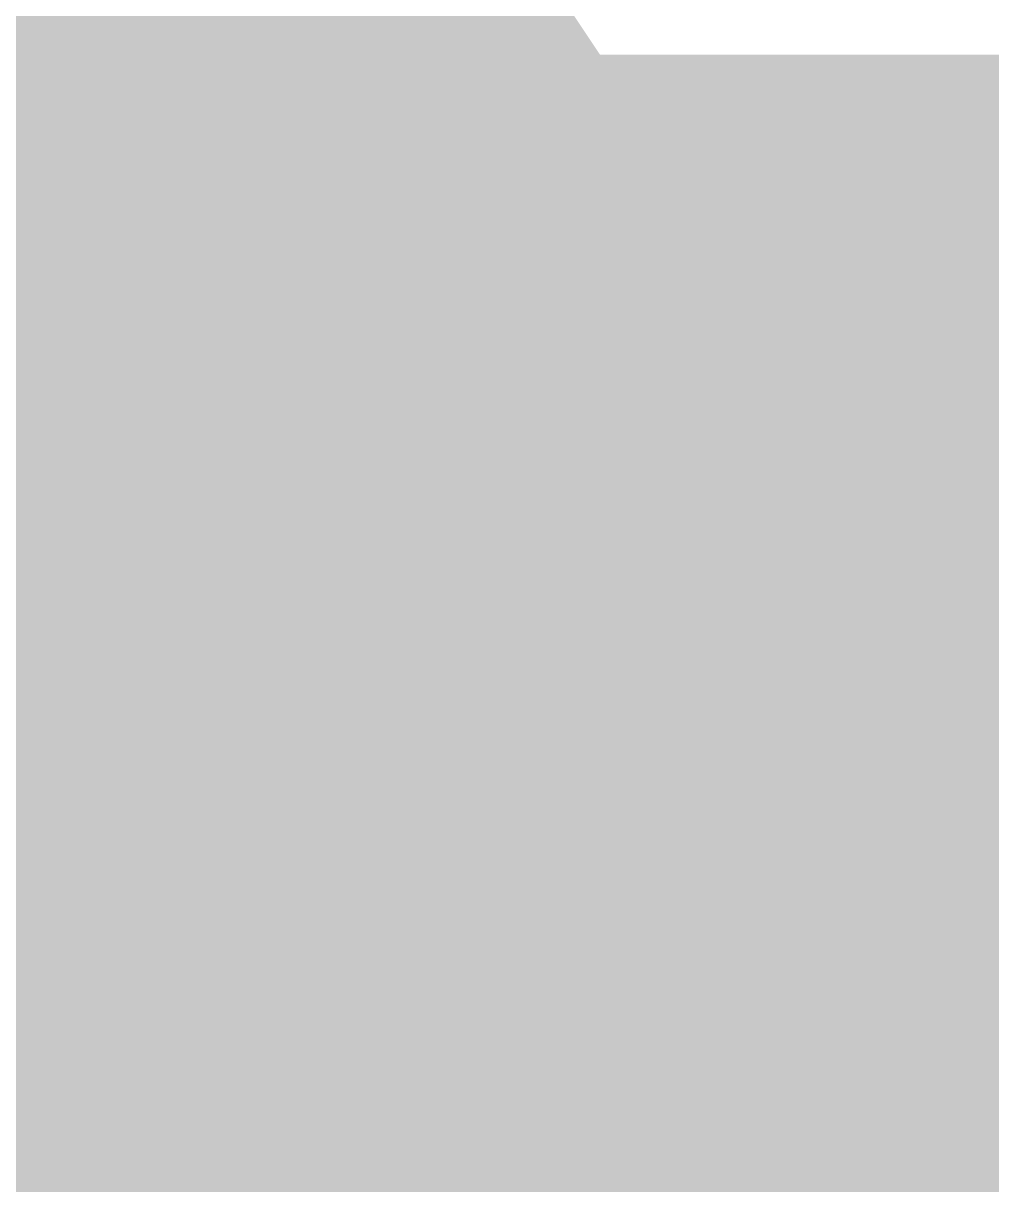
# Model space of a CAD drawing. Header units: inches. Extents: x 0 to 841, y 0 to 594.
# Drawn here: x 295.573 to 296.031, y 382.331 to 382.88 of the extents above; entities that cross this region are included whole.
import ezdxf

# ---------------------------------------------------------------- set-up
doc = ezdxf.new("R2010")
doc.units = ezdxf.units.IN
doc.layers.add('Sheet', color=255, linetype='Continuous')

msp = doc.modelspace()

# ---------------------------------------------------------------- linework, layer by layer
at = {"layer": 'Sheet'}
for points in [[(295.5223, 383.05229, 0.29972, 0.29972, 0), (295.54476, 383.02983, 0.29972, 0.29972, 0), (295.57844, 383.00737, 0.29972, 0.29972, 0), (295.6009, 382.97368, 0.29972, 0.29972, 0), (295.62336, 382.95123, 0.29972, 0.29972, 0), (295.64582, 382.91754, 0.29972, 0.29972, 0), (295.65704, 382.88385, 0.29972, 0.29972, 0), (295.6795, 382.86139, 0.29972, 0.29972, 0), (295.69073, 382.8277, 0.29972, 0.29972, 0), (295.71319, 382.79401, 0.29972, 0.29972, 0), (295.72442, 382.76032, 0.29972, 0.29972, 0), (295.73565, 382.7154, 0.29972, 0.29972, 0), (295.74688, 382.68172, 0.29972, 0.29972, 0), (295.7581, 382.64803, 0.29972, 0.29972, 0), (295.7581, 382.60311, 0.29972, 0.29972, 0), (295.76933, 382.56942, 0.29972, 0.29972, 0), (295.76933, 382.53573, 0.29972, 0.29972, 0), (295.76933, 382.49081, 0.29972, 0.29972, 0)], [(295.5223, 383.05229, 0.29972, 0.29972, 0), (295.54476, 383.02983, 0.29972, 0.29972, 0), (295.57844, 383.00737, 0.29972, 0.29972, 0), (295.6009, 382.97368, 0.29972, 0.29972, 0), (295.62336, 382.95123, 0.29972, 0.29972, 0), (295.64582, 382.91754, 0.29972, 0.29972, 0), (295.65704, 382.88385, 0.29972, 0.29972, 0), (295.6795, 382.86139, 0.29972, 0.29972, 0), (295.69073, 382.8277, 0.29972, 0.29972, 0), (295.71319, 382.79401, 0.29972, 0.29972, 0), (295.72442, 382.76032, 0.29972, 0.29972, 0), (295.73565, 382.7154, 0.29972, 0.29972, 0), (295.74688, 382.68172, 0.29972, 0.29972, 0), (295.7581, 382.64803, 0.29972, 0.29972, 0), (295.7581, 382.60311, 0.29972, 0.29972, 0), (295.76933, 382.56942, 0.29972, 0.29972, 0), (295.76933, 382.53573, 0.29972, 0.29972, 0), (295.76933, 382.49081, 0.29972, 0.29972, 0)], [(295.5223, 383.05229, 0.29972, 0.29972, 0), (295.54476, 383.02983, 0.29972, 0.29972, 0), (295.57844, 383.00737, 0.29972, 0.29972, 0), (295.6009, 382.97368, 0.29972, 0.29972, 0), (295.62336, 382.95123, 0.29972, 0.29972, 0), (295.64582, 382.91754, 0.29972, 0.29972, 0), (295.65704, 382.88385, 0.29972, 0.29972, 0), (295.6795, 382.86139, 0.29972, 0.29972, 0), (295.69073, 382.8277, 0.29972, 0.29972, 0), (295.71319, 382.79401, 0.29972, 0.29972, 0), (295.72442, 382.76032, 0.29972, 0.29972, 0), (295.73565, 382.7154, 0.29972, 0.29972, 0), (295.74688, 382.68172, 0.29972, 0.29972, 0), (295.7581, 382.64803, 0.29972, 0.29972, 0), (295.7581, 382.60311, 0.29972, 0.29972, 0), (295.76933, 382.56942, 0.29972, 0.29972, 0), (295.76933, 382.53573, 0.29972, 0.29972, 0), (295.76933, 382.49081, 0.29972, 0.29972, 0)], [(295.5223, 383.05229, 0.29972, 0.29972, 0), (295.54476, 383.02983, 0.29972, 0.29972, 0), (295.57844, 383.00737, 0.29972, 0.29972, 0), (295.6009, 382.97368, 0.29972, 0.29972, 0), (295.62336, 382.95123, 0.29972, 0.29972, 0), (295.64582, 382.91754, 0.29972, 0.29972, 0), (295.65704, 382.88385, 0.29972, 0.29972, 0), (295.6795, 382.86139, 0.29972, 0.29972, 0), (295.69073, 382.8277, 0.29972, 0.29972, 0), (295.71319, 382.79401, 0.29972, 0.29972, 0), (295.72442, 382.76032, 0.29972, 0.29972, 0), (295.73565, 382.7154, 0.29972, 0.29972, 0), (295.74688, 382.68172, 0.29972, 0.29972, 0), (295.7581, 382.64803, 0.29972, 0.29972, 0), (295.7581, 382.60311, 0.29972, 0.29972, 0), (295.76933, 382.56942, 0.29972, 0.29972, 0), (295.76933, 382.53573, 0.29972, 0.29972, 0), (295.76933, 382.49081, 0.29972, 0.29972, 0)], [(295.5223, 383.05229, 0.29972, 0.29972, 0), (295.54476, 383.02983, 0.29972, 0.29972, 0), (295.57844, 383.00737, 0.29972, 0.29972, 0), (295.6009, 382.97368, 0.29972, 0.29972, 0), (295.62336, 382.95123, 0.29972, 0.29972, 0), (295.64582, 382.91754, 0.29972, 0.29972, 0), (295.65704, 382.88385, 0.29972, 0.29972, 0), (295.6795, 382.86139, 0.29972, 0.29972, 0), (295.69073, 382.8277, 0.29972, 0.29972, 0), (295.71319, 382.79401, 0.29972, 0.29972, 0), (295.72442, 382.76032, 0.29972, 0.29972, 0), (295.73565, 382.7154, 0.29972, 0.29972, 0), (295.74688, 382.68172, 0.29972, 0.29972, 0), (295.7581, 382.64803, 0.29972, 0.29972, 0), (295.7581, 382.60311, 0.29972, 0.29972, 0), (295.76933, 382.56942, 0.29972, 0.29972, 0), (295.76933, 382.53573, 0.29972, 0.29972, 0), (295.76933, 382.49081, 0.29972, 0.29972, 0)], [(295.62336, 382.95123, 0.09906, 0.09906, 0), (295.64582, 382.91754, 0.09906, 0.09906, 0), (295.65704, 382.88385, 0.09906, 0.09906, 0), (295.6795, 382.86139, 0.09906, 0.09906, 0), (295.69073, 382.8277, 0.09906, 0.09906, 0), (295.71319, 382.79401, 0.09906, 0.09906, 0), (295.72442, 382.76032, 0.09906, 0.09906, 0), (295.73565, 382.7154, 0.09906, 0.09906, 0), (295.74688, 382.68172, 0.09906, 0.09906, 0), (295.7581, 382.64803, 0.09906, 0.09906, 0), (295.7581, 382.60311, 0.09906, 0.09906, 0), (295.76933, 382.56942, 0.09906, 0.09906, 0), (295.76933, 382.53573, 0.09906, 0.09906, 0), (295.76933, 382.49081, 0.09906, 0.09906, 0)], [(295.62336, 382.95123, 0.09906, 0.09906, 0), (295.64582, 382.91754, 0.09906, 0.09906, 0), (295.65704, 382.88385, 0.09906, 0.09906, 0), (295.6795, 382.86139, 0.09906, 0.09906, 0), (295.69073, 382.8277, 0.09906, 0.09906, 0), (295.71319, 382.79401, 0.09906, 0.09906, 0), (295.72442, 382.76032, 0.09906, 0.09906, 0), (295.73565, 382.7154, 0.09906, 0.09906, 0), (295.74688, 382.68172, 0.09906, 0.09906, 0), (295.7581, 382.64803, 0.09906, 0.09906, 0), (295.7581, 382.60311, 0.09906, 0.09906, 0), (295.76933, 382.56942, 0.09906, 0.09906, 0), (295.76933, 382.53573, 0.09906, 0.09906, 0), (295.76933, 382.49081, 0.09906, 0.09906, 0)], [(295.62336, 382.95123, 0.09906, 0.09906, 0), (295.64582, 382.91754, 0.09906, 0.09906, 0), (295.65704, 382.88385, 0.09906, 0.09906, 0), (295.6795, 382.86139, 0.09906, 0.09906, 0), (295.69073, 382.8277, 0.09906, 0.09906, 0), (295.71319, 382.79401, 0.09906, 0.09906, 0), (295.72442, 382.76032, 0.09906, 0.09906, 0), (295.73565, 382.7154, 0.09906, 0.09906, 0), (295.74688, 382.68172, 0.09906, 0.09906, 0), (295.7581, 382.64803, 0.09906, 0.09906, 0), (295.7581, 382.60311, 0.09906, 0.09906, 0), (295.76933, 382.56942, 0.09906, 0.09906, 0), (295.76933, 382.53573, 0.09906, 0.09906, 0), (295.76933, 382.49081, 0.09906, 0.09906, 0)], [(295.62336, 382.95123, 0.09906, 0.09906, 0), (295.64582, 382.91754, 0.09906, 0.09906, 0), (295.65704, 382.88385, 0.09906, 0.09906, 0), (295.6795, 382.86139, 0.09906, 0.09906, 0), (295.69073, 382.8277, 0.09906, 0.09906, 0), (295.71319, 382.79401, 0.09906, 0.09906, 0), (295.72442, 382.76032, 0.09906, 0.09906, 0), (295.73565, 382.7154, 0.09906, 0.09906, 0), (295.74688, 382.68172, 0.09906, 0.09906, 0), (295.7581, 382.64803, 0.09906, 0.09906, 0), (295.7581, 382.60311, 0.09906, 0.09906, 0), (295.76933, 382.56942, 0.09906, 0.09906, 0), (295.76933, 382.53573, 0.09906, 0.09906, 0), (295.76933, 382.49081, 0.09906, 0.09906, 0)], [(295.62336, 382.95123, 0.09906, 0.09906, 0), (295.64582, 382.91754, 0.09906, 0.09906, 0), (295.65704, 382.88385, 0.09906, 0.09906, 0), (295.6795, 382.86139, 0.09906, 0.09906, 0), (295.69073, 382.8277, 0.09906, 0.09906, 0), (295.71319, 382.79401, 0.09906, 0.09906, 0), (295.72442, 382.76032, 0.09906, 0.09906, 0), (295.73565, 382.7154, 0.09906, 0.09906, 0), (295.74688, 382.68172, 0.09906, 0.09906, 0), (295.7581, 382.64803, 0.09906, 0.09906, 0), (295.7581, 382.60311, 0.09906, 0.09906, 0), (295.76933, 382.56942, 0.09906, 0.09906, 0), (295.76933, 382.53573, 0.09906, 0.09906, 0), (295.76933, 382.49081, 0.09906, 0.09906, 0)], [(295.42124, 382.79401, 0.29972, 0.29972, 0), (295.43247, 382.78278, 0.29972, 0.29972, 0), (295.45492, 382.76032, 0.29972, 0.29972, 0), (295.46615, 382.73786, 0.29972, 0.29972, 0), (295.47738, 382.7154, 0.29972, 0.29972, 0), (295.47738, 382.69295, 0.29972, 0.29972, 0), (295.48861, 382.67049, 0.29972, 0.29972, 0), (295.49984, 382.64803, 0.29972, 0.29972, 0), (295.51107, 382.61434, 0.29972, 0.29972, 0), (295.51107, 382.59188, 0.29972, 0.29972, 0), (295.51107, 382.56942, 0.29972, 0.29972, 0), (295.5223, 382.54696, 0.29972, 0.29972, 0), (295.5223, 382.51327, 0.29972, 0.29972, 0), (295.5223, 382.49081, 0.29972, 0.29972, 0)], [(295.42124, 382.79401, 0.29972, 0.29972, 0), (295.43247, 382.78278, 0.29972, 0.29972, 0), (295.45492, 382.76032, 0.29972, 0.29972, 0), (295.46615, 382.73786, 0.29972, 0.29972, 0), (295.47738, 382.7154, 0.29972, 0.29972, 0), (295.47738, 382.69295, 0.29972, 0.29972, 0), (295.48861, 382.67049, 0.29972, 0.29972, 0), (295.49984, 382.64803, 0.29972, 0.29972, 0), (295.51107, 382.61434, 0.29972, 0.29972, 0), (295.51107, 382.59188, 0.29972, 0.29972, 0), (295.51107, 382.56942, 0.29972, 0.29972, 0), (295.5223, 382.54696, 0.29972, 0.29972, 0), (295.5223, 382.51327, 0.29972, 0.29972, 0), (295.5223, 382.49081, 0.29972, 0.29972, 0)], [(295.42124, 382.79401, 0.29972, 0.29972, 0), (295.43247, 382.78278, 0.29972, 0.29972, 0), (295.45492, 382.76032, 0.29972, 0.29972, 0), (295.46615, 382.73786, 0.29972, 0.29972, 0), (295.47738, 382.7154, 0.29972, 0.29972, 0), (295.47738, 382.69295, 0.29972, 0.29972, 0), (295.48861, 382.67049, 0.29972, 0.29972, 0), (295.49984, 382.64803, 0.29972, 0.29972, 0), (295.51107, 382.61434, 0.29972, 0.29972, 0), (295.51107, 382.59188, 0.29972, 0.29972, 0), (295.51107, 382.56942, 0.29972, 0.29972, 0), (295.5223, 382.54696, 0.29972, 0.29972, 0), (295.5223, 382.51327, 0.29972, 0.29972, 0), (295.5223, 382.49081, 0.29972, 0.29972, 0)], [(295.017, 382.49081, 0.7493, 0.7493, 0), (310.00758, 382.49081, 0.7493, 0.7493, 0)], [(300.01386, 382.49081, 0.29972, 0.29972, 0), (295.017, 382.49081, 0.29972, 0.29972, 0)], [(295.5223, 382.49081, 0.29972, 0.29972, 0), (295.5223, 382.46835, 0.29972, 0.29972, 0), (295.5223, 382.43466, 0.29972, 0.29972, 0), (295.51107, 382.41221, 0.29972, 0.29972, 0), (295.51107, 382.38975, 0.29972, 0.29972, 0), (295.51107, 382.36729, 0.29972, 0.29972, 0), (295.49984, 382.34483, 0.29972, 0.29972, 0), (295.48861, 382.31114, 0.29972, 0.29972, 0), (295.47738, 382.28868, 0.29972, 0.29972, 0), (295.47738, 382.26622, 0.29972, 0.29972, 0), (295.46615, 382.24376, 0.29972, 0.29972, 0), (295.45492, 382.23253, 0.29972, 0.29972, 0), (295.43247, 382.21007, 0.29972, 0.29972, 0), (295.42124, 382.18761, 0.29972, 0.29972, 0), (295.41001, 382.16515, 0.29972, 0.29972, 0)], [(295.5223, 382.49081, 0.29972, 0.29972, 0), (295.5223, 382.46835, 0.29972, 0.29972, 0), (295.5223, 382.43466, 0.29972, 0.29972, 0), (295.51107, 382.41221, 0.29972, 0.29972, 0), (295.51107, 382.38975, 0.29972, 0.29972, 0), (295.51107, 382.36729, 0.29972, 0.29972, 0), (295.49984, 382.34483, 0.29972, 0.29972, 0), (295.48861, 382.31114, 0.29972, 0.29972, 0), (295.47738, 382.28868, 0.29972, 0.29972, 0), (295.47738, 382.26622, 0.29972, 0.29972, 0), (295.46615, 382.24376, 0.29972, 0.29972, 0), (295.45492, 382.23253, 0.29972, 0.29972, 0), (295.43247, 382.21007, 0.29972, 0.29972, 0), (295.42124, 382.18761, 0.29972, 0.29972, 0), (295.41001, 382.16515, 0.29972, 0.29972, 0)], [(295.5223, 382.49081, 0.29972, 0.29972, 0), (295.5223, 382.46835, 0.29972, 0.29972, 0), (295.5223, 382.43466, 0.29972, 0.29972, 0), (295.51107, 382.41221, 0.29972, 0.29972, 0), (295.51107, 382.38975, 0.29972, 0.29972, 0), (295.51107, 382.36729, 0.29972, 0.29972, 0), (295.49984, 382.34483, 0.29972, 0.29972, 0), (295.48861, 382.31114, 0.29972, 0.29972, 0), (295.47738, 382.28868, 0.29972, 0.29972, 0), (295.47738, 382.26622, 0.29972, 0.29972, 0), (295.46615, 382.24376, 0.29972, 0.29972, 0), (295.45492, 382.23253, 0.29972, 0.29972, 0), (295.43247, 382.21007, 0.29972, 0.29972, 0), (295.42124, 382.18761, 0.29972, 0.29972, 0), (295.41001, 382.16515, 0.29972, 0.29972, 0)], [(295.5223, 382.49081, 0.29972, 0.29972, 0), (295.5223, 382.49081, 0.29972, 0.29972, 0), (295.5223, 382.49081, 0.29972, 0.29972, 0), (295.5223, 382.49081, 0.29972, 0.29972, 0), (295.5223, 382.49081, 0.29972, 0.29972, 0), (295.5223, 382.49081, 0.29972, 0.29972, 0), (295.5223, 382.49081, 0.29972, 0.29972, 0), (295.5223, 382.49081, 0.29972, 0.29972, 0), (295.5223, 382.49081, 0.29972, 0.29972, 0), (295.5223, 382.49081, 0.29972, 0.29972, 0), (295.5223, 382.49081, 0.29972, 0.29972, 0), (295.5223, 382.49081, 0.29972, 0.29972, 0), (295.5223, 382.49081, 0.29972, 0.29972, 0), (295.5223, 382.49081, 0.29972, 0.29972, 0), (295.5223, 382.49081, 0.29972, 0.29972, 0), (295.5223, 382.49081, 0.29972, 0.29972, 0), (295.5223, 382.49081, 0.29972, 0.29972, 0), (295.5223, 382.49081, 0.29972, 0.29972, 0), (295.5223, 382.49081, 0.29972, 0.29972, 0), (295.5223, 382.49081, 0.29972, 0.29972, 0), (295.5223, 382.49081, 0.29972, 0.29972, 0), (295.5223, 382.49081, 0.29972, 0.29972, 0), (295.5223, 382.49081, 0.29972, 0.29972, 0), (295.5223, 382.49081, 0.29972, 0.29972, 0), (295.5223, 382.49081, 0.29972, 0.29972, 0), (295.5223, 382.49081, 0.29972, 0.29972, 0), (295.5223, 382.49081, 0.29972, 0.29972, 0), (295.5223, 382.49081, 0.29972, 0.29972, 0), (295.5223, 382.49081, 0.29972, 0.29972, 0), (295.5223, 382.49081, 0.29972, 0.29972, 0), (295.5223, 382.49081, 0.29972, 0.29972, 0), (295.5223, 382.49081, 0.29972, 0.29972, 0), (295.5223, 382.49081, 0.29972, 0.29972, 0)], [(295.5223, 382.49081, 0.29972, 0.29972, 0), (295.5223, 382.49081, 0.29972, 0.29972, 0)], [(295.5223, 382.49081, 0.29972, 0.29972, 0), (295.5223, 382.49081, 0.29972, 0.29972, 0), (295.5223, 382.49081, 0.29972, 0.29972, 0), (295.5223, 382.49081, 0.29972, 0.29972, 0), (295.5223, 382.49081, 0.29972, 0.29972, 0), (295.5223, 382.49081, 0.29972, 0.29972, 0), (295.5223, 382.49081, 0.29972, 0.29972, 0), (295.5223, 382.49081, 0.29972, 0.29972, 0), (295.5223, 382.49081, 0.29972, 0.29972, 0), (295.5223, 382.49081, 0.29972, 0.29972, 0), (295.5223, 382.49081, 0.29972, 0.29972, 0), (295.5223, 382.49081, 0.29972, 0.29972, 0), (295.5223, 382.49081, 0.29972, 0.29972, 0), (295.5223, 382.49081, 0.29972, 0.29972, 0), (295.5223, 382.49081, 0.29972, 0.29972, 0), (295.5223, 382.49081, 0.29972, 0.29972, 0), (295.5223, 382.49081, 0.29972, 0.29972, 0), (295.5223, 382.49081, 0.29972, 0.29972, 0), (295.5223, 382.49081, 0.29972, 0.29972, 0), (295.5223, 382.49081, 0.29972, 0.29972, 0), (295.5223, 382.49081, 0.29972, 0.29972, 0), (295.5223, 382.49081, 0.29972, 0.29972, 0), (295.5223, 382.49081, 0.29972, 0.29972, 0), (295.5223, 382.49081, 0.29972, 0.29972, 0), (295.5223, 382.49081, 0.29972, 0.29972, 0), (295.5223, 382.49081, 0.29972, 0.29972, 0), (295.5223, 382.49081, 0.29972, 0.29972, 0), (295.5223, 382.49081, 0.29972, 0.29972, 0), (295.5223, 382.49081, 0.29972, 0.29972, 0), (295.5223, 382.49081, 0.29972, 0.29972, 0), (295.5223, 382.49081, 0.29972, 0.29972, 0), (295.5223, 382.49081, 0.29972, 0.29972, 0), (295.5223, 382.49081, 0.29972, 0.29972, 0)], [(295.5223, 382.49081, 0.29972, 0.29972, 0), (295.5223, 382.49081, 0.29972, 0.29972, 0)], [(295.5223, 382.49081, 0.29972, 0.29972, 0), (295.5223, 382.49081, 0.29972, 0.29972, 0), (295.5223, 382.49081, 0.29972, 0.29972, 0), (295.5223, 382.49081, 0.29972, 0.29972, 0), (295.5223, 382.49081, 0.29972, 0.29972, 0), (295.5223, 382.49081, 0.29972, 0.29972, 0), (295.5223, 382.49081, 0.29972, 0.29972, 0), (295.5223, 382.49081, 0.29972, 0.29972, 0), (295.5223, 382.49081, 0.29972, 0.29972, 0), (295.5223, 382.49081, 0.29972, 0.29972, 0), (295.5223, 382.49081, 0.29972, 0.29972, 0), (295.5223, 382.49081, 0.29972, 0.29972, 0), (295.5223, 382.49081, 0.29972, 0.29972, 0), (295.5223, 382.49081, 0.29972, 0.29972, 0), (295.5223, 382.49081, 0.29972, 0.29972, 0), (295.5223, 382.49081, 0.29972, 0.29972, 0), (295.5223, 382.49081, 0.29972, 0.29972, 0), (295.5223, 382.49081, 0.29972, 0.29972, 0), (295.5223, 382.49081, 0.29972, 0.29972, 0), (295.5223, 382.49081, 0.29972, 0.29972, 0), (295.5223, 382.49081, 0.29972, 0.29972, 0), (295.5223, 382.49081, 0.29972, 0.29972, 0), (295.5223, 382.49081, 0.29972, 0.29972, 0), (295.5223, 382.49081, 0.29972, 0.29972, 0), (295.5223, 382.49081, 0.29972, 0.29972, 0), (295.5223, 382.49081, 0.29972, 0.29972, 0), (295.5223, 382.49081, 0.29972, 0.29972, 0), (295.5223, 382.49081, 0.29972, 0.29972, 0), (295.5223, 382.49081, 0.29972, 0.29972, 0), (295.5223, 382.49081, 0.29972, 0.29972, 0), (295.5223, 382.49081, 0.29972, 0.29972, 0), (295.5223, 382.49081, 0.29972, 0.29972, 0), (295.5223, 382.49081, 0.29972, 0.29972, 0)], [(295.5223, 382.49081, 0.29972, 0.29972, 0), (295.5223, 382.49081, 0.29972, 0.29972, 0)], [(295.76933, 382.49081, 0.29972, 0.29972, 0), (295.76933, 382.45712, 0.29972, 0.29972, 0), (295.76933, 382.41221, 0.29972, 0.29972, 0), (295.7581, 382.37852, 0.29972, 0.29972, 0), (295.7581, 382.3336, 0.29972, 0.29972, 0), (295.74688, 382.29991, 0.29972, 0.29972, 0), (295.73565, 382.26622, 0.29972, 0.29972, 0), (295.72442, 382.23253, 0.29972, 0.29972, 0), (295.71319, 382.19884, 0.29972, 0.29972, 0), (295.69073, 382.16515, 0.29972, 0.29972, 0)], [(295.76933, 382.49081, 0.29972, 0.29972, 0), (295.76933, 382.45712, 0.29972, 0.29972, 0), (295.76933, 382.41221, 0.29972, 0.29972, 0), (295.7581, 382.37852, 0.29972, 0.29972, 0), (295.7581, 382.3336, 0.29972, 0.29972, 0), (295.74688, 382.29991, 0.29972, 0.29972, 0), (295.73565, 382.26622, 0.29972, 0.29972, 0), (295.72442, 382.23253, 0.29972, 0.29972, 0), (295.71319, 382.19884, 0.29972, 0.29972, 0), (295.69073, 382.16515, 0.29972, 0.29972, 0)], [(295.76933, 382.49081, 0.29972, 0.29972, 0), (295.76933, 382.45712, 0.29972, 0.29972, 0), (295.76933, 382.41221, 0.29972, 0.29972, 0), (295.7581, 382.37852, 0.29972, 0.29972, 0), (295.7581, 382.3336, 0.29972, 0.29972, 0), (295.74688, 382.29991, 0.29972, 0.29972, 0), (295.73565, 382.26622, 0.29972, 0.29972, 0), (295.72442, 382.23253, 0.29972, 0.29972, 0), (295.71319, 382.19884, 0.29972, 0.29972, 0), (295.69073, 382.16515, 0.29972, 0.29972, 0)], [(295.76933, 382.49081, 0.29972, 0.29972, 0), (295.76933, 382.45712, 0.29972, 0.29972, 0), (295.76933, 382.41221, 0.29972, 0.29972, 0), (295.7581, 382.37852, 0.29972, 0.29972, 0), (295.7581, 382.3336, 0.29972, 0.29972, 0), (295.74688, 382.29991, 0.29972, 0.29972, 0), (295.73565, 382.26622, 0.29972, 0.29972, 0), (295.72442, 382.23253, 0.29972, 0.29972, 0), (295.71319, 382.19884, 0.29972, 0.29972, 0), (295.69073, 382.16515, 0.29972, 0.29972, 0)], [(295.76933, 382.49081, 0.29972, 0.29972, 0), (295.76933, 382.45712, 0.29972, 0.29972, 0), (295.76933, 382.41221, 0.29972, 0.29972, 0), (295.7581, 382.37852, 0.29972, 0.29972, 0), (295.7581, 382.3336, 0.29972, 0.29972, 0), (295.74688, 382.29991, 0.29972, 0.29972, 0), (295.73565, 382.26622, 0.29972, 0.29972, 0), (295.72442, 382.23253, 0.29972, 0.29972, 0), (295.71319, 382.19884, 0.29972, 0.29972, 0), (295.69073, 382.16515, 0.29972, 0.29972, 0)], [(295.76933, 382.49081, 0.29972, 0.29972, 0), (295.76933, 382.49081, 0.29972, 0.29972, 0), (295.76933, 382.49081, 0.29972, 0.29972, 0), (295.76933, 382.49081, 0.29972, 0.29972, 0), (295.76933, 382.49081, 0.29972, 0.29972, 0), (295.76933, 382.49081, 0.29972, 0.29972, 0), (295.76933, 382.49081, 0.29972, 0.29972, 0), (295.76933, 382.49081, 0.29972, 0.29972, 0), (295.76933, 382.49081, 0.29972, 0.29972, 0), (295.76933, 382.49081, 0.29972, 0.29972, 0), (295.76933, 382.49081, 0.29972, 0.29972, 0), (295.76933, 382.49081, 0.29972, 0.29972, 0), (295.76933, 382.49081, 0.29972, 0.29972, 0), (295.76933, 382.49081, 0.29972, 0.29972, 0), (295.76933, 382.49081, 0.29972, 0.29972, 0), (295.76933, 382.49081, 0.29972, 0.29972, 0), (295.76933, 382.49081, 0.29972, 0.29972, 0), (295.76933, 382.49081, 0.29972, 0.29972, 0), (295.76933, 382.49081, 0.29972, 0.29972, 0), (295.76933, 382.49081, 0.29972, 0.29972, 0), (295.76933, 382.49081, 0.29972, 0.29972, 0), (295.76933, 382.49081, 0.29972, 0.29972, 0), (295.76933, 382.49081, 0.29972, 0.29972, 0), (295.76933, 382.49081, 0.29972, 0.29972, 0), (295.76933, 382.49081, 0.29972, 0.29972, 0), (295.76933, 382.49081, 0.29972, 0.29972, 0), (295.76933, 382.49081, 0.29972, 0.29972, 0), (295.76933, 382.49081, 0.29972, 0.29972, 0), (295.76933, 382.49081, 0.29972, 0.29972, 0), (295.76933, 382.49081, 0.29972, 0.29972, 0), (295.76933, 382.49081, 0.29972, 0.29972, 0), (295.76933, 382.49081, 0.29972, 0.29972, 0), (295.76933, 382.49081, 0.29972, 0.29972, 0)], [(295.76933, 382.49081, 0.29972, 0.29972, 0), (295.76933, 382.49081, 0.29972, 0.29972, 0)], [(295.76933, 382.49081, 0.29972, 0.29972, 0), (295.76933, 382.49081, 0.29972, 0.29972, 0), (295.76933, 382.49081, 0.29972, 0.29972, 0), (295.76933, 382.49081, 0.29972, 0.29972, 0), (295.76933, 382.49081, 0.29972, 0.29972, 0), (295.76933, 382.49081, 0.29972, 0.29972, 0), (295.76933, 382.49081, 0.29972, 0.29972, 0), (295.76933, 382.49081, 0.29972, 0.29972, 0), (295.76933, 382.49081, 0.29972, 0.29972, 0), (295.76933, 382.49081, 0.29972, 0.29972, 0), (295.76933, 382.49081, 0.29972, 0.29972, 0), (295.76933, 382.49081, 0.29972, 0.29972, 0), (295.76933, 382.49081, 0.29972, 0.29972, 0), (295.76933, 382.49081, 0.29972, 0.29972, 0), (295.76933, 382.49081, 0.29972, 0.29972, 0), (295.76933, 382.49081, 0.29972, 0.29972, 0), (295.76933, 382.49081, 0.29972, 0.29972, 0), (295.76933, 382.49081, 0.29972, 0.29972, 0), (295.76933, 382.49081, 0.29972, 0.29972, 0), (295.76933, 382.49081, 0.29972, 0.29972, 0), (295.76933, 382.49081, 0.29972, 0.29972, 0), (295.76933, 382.49081, 0.29972, 0.29972, 0), (295.76933, 382.49081, 0.29972, 0.29972, 0), (295.76933, 382.49081, 0.29972, 0.29972, 0), (295.76933, 382.49081, 0.29972, 0.29972, 0), (295.76933, 382.49081, 0.29972, 0.29972, 0), (295.76933, 382.49081, 0.29972, 0.29972, 0), (295.76933, 382.49081, 0.29972, 0.29972, 0), (295.76933, 382.49081, 0.29972, 0.29972, 0), (295.76933, 382.49081, 0.29972, 0.29972, 0), (295.76933, 382.49081, 0.29972, 0.29972, 0), (295.76933, 382.49081, 0.29972, 0.29972, 0), (295.76933, 382.49081, 0.29972, 0.29972, 0)], [(295.76933, 382.49081, 0.29972, 0.29972, 0), (295.76933, 382.49081, 0.29972, 0.29972, 0)], [(295.76933, 382.49081, 0.29972, 0.29972, 0), (295.76933, 382.49081, 0.29972, 0.29972, 0), (295.76933, 382.49081, 0.29972, 0.29972, 0), (295.76933, 382.49081, 0.29972, 0.29972, 0), (295.76933, 382.49081, 0.29972, 0.29972, 0), (295.76933, 382.49081, 0.29972, 0.29972, 0), (295.76933, 382.49081, 0.29972, 0.29972, 0), (295.76933, 382.49081, 0.29972, 0.29972, 0), (295.76933, 382.49081, 0.29972, 0.29972, 0), (295.76933, 382.49081, 0.29972, 0.29972, 0), (295.76933, 382.49081, 0.29972, 0.29972, 0), (295.76933, 382.49081, 0.29972, 0.29972, 0), (295.76933, 382.49081, 0.29972, 0.29972, 0), (295.76933, 382.49081, 0.29972, 0.29972, 0), (295.76933, 382.49081, 0.29972, 0.29972, 0), (295.76933, 382.49081, 0.29972, 0.29972, 0), (295.76933, 382.49081, 0.29972, 0.29972, 0), (295.76933, 382.49081, 0.29972, 0.29972, 0), (295.76933, 382.49081, 0.29972, 0.29972, 0), (295.76933, 382.49081, 0.29972, 0.29972, 0), (295.76933, 382.49081, 0.29972, 0.29972, 0), (295.76933, 382.49081, 0.29972, 0.29972, 0), (295.76933, 382.49081, 0.29972, 0.29972, 0), (295.76933, 382.49081, 0.29972, 0.29972, 0), (295.76933, 382.49081, 0.29972, 0.29972, 0), (295.76933, 382.49081, 0.29972, 0.29972, 0), (295.76933, 382.49081, 0.29972, 0.29972, 0), (295.76933, 382.49081, 0.29972, 0.29972, 0), (295.76933, 382.49081, 0.29972, 0.29972, 0), (295.76933, 382.49081, 0.29972, 0.29972, 0), (295.76933, 382.49081, 0.29972, 0.29972, 0), (295.76933, 382.49081, 0.29972, 0.29972, 0), (295.76933, 382.49081, 0.29972, 0.29972, 0)], [(295.76933, 382.49081, 0.29972, 0.29972, 0), (295.76933, 382.49081, 0.29972, 0.29972, 0)], [(295.76933, 382.49081, 0.29972, 0.29972, 0), (295.76933, 382.49081, 0.29972, 0.29972, 0), (295.76933, 382.49081, 0.29972, 0.29972, 0), (295.76933, 382.49081, 0.29972, 0.29972, 0), (295.76933, 382.49081, 0.29972, 0.29972, 0), (295.76933, 382.49081, 0.29972, 0.29972, 0), (295.76933, 382.49081, 0.29972, 0.29972, 0), (295.76933, 382.49081, 0.29972, 0.29972, 0), (295.76933, 382.49081, 0.29972, 0.29972, 0), (295.76933, 382.49081, 0.29972, 0.29972, 0), (295.76933, 382.49081, 0.29972, 0.29972, 0), (295.76933, 382.49081, 0.29972, 0.29972, 0), (295.76933, 382.49081, 0.29972, 0.29972, 0), (295.76933, 382.49081, 0.29972, 0.29972, 0), (295.76933, 382.49081, 0.29972, 0.29972, 0), (295.76933, 382.49081, 0.29972, 0.29972, 0), (295.76933, 382.49081, 0.29972, 0.29972, 0), (295.76933, 382.49081, 0.29972, 0.29972, 0), (295.76933, 382.49081, 0.29972, 0.29972, 0), (295.76933, 382.49081, 0.29972, 0.29972, 0), (295.76933, 382.49081, 0.29972, 0.29972, 0), (295.76933, 382.49081, 0.29972, 0.29972, 0), (295.76933, 382.49081, 0.29972, 0.29972, 0), (295.76933, 382.49081, 0.29972, 0.29972, 0), (295.76933, 382.49081, 0.29972, 0.29972, 0), (295.76933, 382.49081, 0.29972, 0.29972, 0), (295.76933, 382.49081, 0.29972, 0.29972, 0), (295.76933, 382.49081, 0.29972, 0.29972, 0), (295.76933, 382.49081, 0.29972, 0.29972, 0), (295.76933, 382.49081, 0.29972, 0.29972, 0), (295.76933, 382.49081, 0.29972, 0.29972, 0), (295.76933, 382.49081, 0.29972, 0.29972, 0), (295.76933, 382.49081, 0.29972, 0.29972, 0)], [(295.76933, 382.49081, 0.29972, 0.29972, 0), (295.76933, 382.49081, 0.29972, 0.29972, 0)], [(295.76933, 382.49081, 0.29972, 0.29972, 0), (295.76933, 382.49081, 0.29972, 0.29972, 0), (295.76933, 382.49081, 0.29972, 0.29972, 0), (295.76933, 382.49081, 0.29972, 0.29972, 0), (295.76933, 382.49081, 0.29972, 0.29972, 0), (295.76933, 382.49081, 0.29972, 0.29972, 0), (295.76933, 382.49081, 0.29972, 0.29972, 0), (295.76933, 382.49081, 0.29972, 0.29972, 0), (295.76933, 382.49081, 0.29972, 0.29972, 0), (295.76933, 382.49081, 0.29972, 0.29972, 0), (295.76933, 382.49081, 0.29972, 0.29972, 0), (295.76933, 382.49081, 0.29972, 0.29972, 0), (295.76933, 382.49081, 0.29972, 0.29972, 0), (295.76933, 382.49081, 0.29972, 0.29972, 0), (295.76933, 382.49081, 0.29972, 0.29972, 0), (295.76933, 382.49081, 0.29972, 0.29972, 0), (295.76933, 382.49081, 0.29972, 0.29972, 0), (295.76933, 382.49081, 0.29972, 0.29972, 0), (295.76933, 382.49081, 0.29972, 0.29972, 0), (295.76933, 382.49081, 0.29972, 0.29972, 0), (295.76933, 382.49081, 0.29972, 0.29972, 0), (295.76933, 382.49081, 0.29972, 0.29972, 0), (295.76933, 382.49081, 0.29972, 0.29972, 0), (295.76933, 382.49081, 0.29972, 0.29972, 0), (295.76933, 382.49081, 0.29972, 0.29972, 0), (295.76933, 382.49081, 0.29972, 0.29972, 0), (295.76933, 382.49081, 0.29972, 0.29972, 0), (295.76933, 382.49081, 0.29972, 0.29972, 0), (295.76933, 382.49081, 0.29972, 0.29972, 0), (295.76933, 382.49081, 0.29972, 0.29972, 0), (295.76933, 382.49081, 0.29972, 0.29972, 0), (295.76933, 382.49081, 0.29972, 0.29972, 0), (295.76933, 382.49081, 0.29972, 0.29972, 0)], [(295.76933, 382.49081, 0.29972, 0.29972, 0), (295.76933, 382.49081, 0.29972, 0.29972, 0)], [(295.76933, 382.49081, 0.09906, 0.09906, 0), (295.76933, 382.45712, 0.09906, 0.09906, 0), (295.76933, 382.41221, 0.09906, 0.09906, 0), (295.7581, 382.37852, 0.09906, 0.09906, 0), (295.7581, 382.3336, 0.09906, 0.09906, 0), (295.74688, 382.29991, 0.09906, 0.09906, 0), (295.73565, 382.26622, 0.09906, 0.09906, 0), (295.72442, 382.23253, 0.09906, 0.09906, 0), (295.71319, 382.19884, 0.09906, 0.09906, 0), (295.69073, 382.16515, 0.09906, 0.09906, 0), (295.6795, 382.13147, 0.09906, 0.09906, 0), (295.65704, 382.09778, 0.09906, 0.09906, 0), (295.64582, 382.06409, 0.09906, 0.09906, 0), (295.62336, 382.04163, 0.09906, 0.09906, 0), (295.6009, 382.00794, 0.09906, 0.09906, 0), (295.57844, 381.97425, 0.09906, 0.09906, 0), (295.54476, 381.95179, 0.09906, 0.09906, 0), (295.5223, 381.92933, 0.09906, 0.09906, 0), (295.49984, 381.90687, 0.09906, 0.09906, 0), (295.46615, 381.88442, 0.09906, 0.09906, 0), (295.43247, 381.86196, 0.09906, 0.09906, 0)], [(295.76933, 382.49081, 0.09906, 0.09906, 0), (295.76933, 382.45712, 0.09906, 0.09906, 0), (295.76933, 382.41221, 0.09906, 0.09906, 0), (295.7581, 382.37852, 0.09906, 0.09906, 0), (295.7581, 382.3336, 0.09906, 0.09906, 0), (295.74688, 382.29991, 0.09906, 0.09906, 0), (295.73565, 382.26622, 0.09906, 0.09906, 0), (295.72442, 382.23253, 0.09906, 0.09906, 0), (295.71319, 382.19884, 0.09906, 0.09906, 0), (295.69073, 382.16515, 0.09906, 0.09906, 0), (295.6795, 382.13147, 0.09906, 0.09906, 0), (295.65704, 382.09778, 0.09906, 0.09906, 0), (295.64582, 382.06409, 0.09906, 0.09906, 0), (295.62336, 382.04163, 0.09906, 0.09906, 0), (295.6009, 382.00794, 0.09906, 0.09906, 0), (295.57844, 381.97425, 0.09906, 0.09906, 0), (295.54476, 381.95179, 0.09906, 0.09906, 0), (295.5223, 381.92933, 0.09906, 0.09906, 0), (295.49984, 381.90687, 0.09906, 0.09906, 0), (295.46615, 381.88442, 0.09906, 0.09906, 0), (295.43247, 381.86196, 0.09906, 0.09906, 0)], [(295.76933, 382.49081, 0.09906, 0.09906, 0), (295.76933, 382.45712, 0.09906, 0.09906, 0), (295.76933, 382.41221, 0.09906, 0.09906, 0), (295.7581, 382.37852, 0.09906, 0.09906, 0), (295.7581, 382.3336, 0.09906, 0.09906, 0), (295.74688, 382.29991, 0.09906, 0.09906, 0), (295.73565, 382.26622, 0.09906, 0.09906, 0), (295.72442, 382.23253, 0.09906, 0.09906, 0), (295.71319, 382.19884, 0.09906, 0.09906, 0), (295.69073, 382.16515, 0.09906, 0.09906, 0), (295.6795, 382.13147, 0.09906, 0.09906, 0), (295.65704, 382.09778, 0.09906, 0.09906, 0), (295.64582, 382.06409, 0.09906, 0.09906, 0), (295.62336, 382.04163, 0.09906, 0.09906, 0), (295.6009, 382.00794, 0.09906, 0.09906, 0), (295.57844, 381.97425, 0.09906, 0.09906, 0), (295.54476, 381.95179, 0.09906, 0.09906, 0), (295.5223, 381.92933, 0.09906, 0.09906, 0), (295.49984, 381.90687, 0.09906, 0.09906, 0), (295.46615, 381.88442, 0.09906, 0.09906, 0), (295.43247, 381.86196, 0.09906, 0.09906, 0)], [(295.76933, 382.49081, 0.09906, 0.09906, 0), (295.76933, 382.45712, 0.09906, 0.09906, 0), (295.76933, 382.41221, 0.09906, 0.09906, 0), (295.7581, 382.37852, 0.09906, 0.09906, 0), (295.7581, 382.3336, 0.09906, 0.09906, 0), (295.74688, 382.29991, 0.09906, 0.09906, 0), (295.73565, 382.26622, 0.09906, 0.09906, 0), (295.72442, 382.23253, 0.09906, 0.09906, 0), (295.71319, 382.19884, 0.09906, 0.09906, 0), (295.69073, 382.16515, 0.09906, 0.09906, 0), (295.6795, 382.13147, 0.09906, 0.09906, 0), (295.65704, 382.09778, 0.09906, 0.09906, 0), (295.64582, 382.06409, 0.09906, 0.09906, 0), (295.62336, 382.04163, 0.09906, 0.09906, 0), (295.6009, 382.00794, 0.09906, 0.09906, 0), (295.57844, 381.97425, 0.09906, 0.09906, 0), (295.54476, 381.95179, 0.09906, 0.09906, 0), (295.5223, 381.92933, 0.09906, 0.09906, 0), (295.49984, 381.90687, 0.09906, 0.09906, 0), (295.46615, 381.88442, 0.09906, 0.09906, 0), (295.43247, 381.86196, 0.09906, 0.09906, 0)], [(295.76933, 382.49081, 0.09906, 0.09906, 0), (295.76933, 382.45712, 0.09906, 0.09906, 0), (295.76933, 382.41221, 0.09906, 0.09906, 0), (295.7581, 382.37852, 0.09906, 0.09906, 0), (295.7581, 382.3336, 0.09906, 0.09906, 0), (295.74688, 382.29991, 0.09906, 0.09906, 0), (295.73565, 382.26622, 0.09906, 0.09906, 0), (295.72442, 382.23253, 0.09906, 0.09906, 0), (295.71319, 382.19884, 0.09906, 0.09906, 0), (295.69073, 382.16515, 0.09906, 0.09906, 0), (295.6795, 382.13147, 0.09906, 0.09906, 0), (295.65704, 382.09778, 0.09906, 0.09906, 0), (295.64582, 382.06409, 0.09906, 0.09906, 0), (295.62336, 382.04163, 0.09906, 0.09906, 0), (295.6009, 382.00794, 0.09906, 0.09906, 0), (295.57844, 381.97425, 0.09906, 0.09906, 0), (295.54476, 381.95179, 0.09906, 0.09906, 0), (295.5223, 381.92933, 0.09906, 0.09906, 0), (295.49984, 381.90687, 0.09906, 0.09906, 0), (295.46615, 381.88442, 0.09906, 0.09906, 0), (295.43247, 381.86196, 0.09906, 0.09906, 0)], [(295.76933, 382.49081, 0.09906, 0.09906, 0), (295.76933, 382.49081, 0.09906, 0.09906, 0), (295.76933, 382.49081, 0.09906, 0.09906, 0), (295.76933, 382.49081, 0.09906, 0.09906, 0), (295.76933, 382.49081, 0.09906, 0.09906, 0), (295.76933, 382.49081, 0.09906, 0.09906, 0), (295.76933, 382.49081, 0.09906, 0.09906, 0), (295.76933, 382.49081, 0.09906, 0.09906, 0), (295.76933, 382.49081, 0.09906, 0.09906, 0), (295.76933, 382.49081, 0.09906, 0.09906, 0), (295.76933, 382.49081, 0.09906, 0.09906, 0), (295.76933, 382.49081, 0.09906, 0.09906, 0), (295.76933, 382.49081, 0.09906, 0.09906, 0), (295.76933, 382.49081, 0.09906, 0.09906, 0), (295.76933, 382.49081, 0.09906, 0.09906, 0), (295.76933, 382.49081, 0.09906, 0.09906, 0), (295.76933, 382.49081, 0.09906, 0.09906, 0), (295.76933, 382.49081, 0.09906, 0.09906, 0), (295.76933, 382.49081, 0.09906, 0.09906, 0), (295.76933, 382.49081, 0.09906, 0.09906, 0), (295.76933, 382.49081, 0.09906, 0.09906, 0), (295.76933, 382.49081, 0.09906, 0.09906, 0), (295.76933, 382.49081, 0.09906, 0.09906, 0), (295.76933, 382.49081, 0.09906, 0.09906, 0), (295.76933, 382.49081, 0.09906, 0.09906, 0), (295.76933, 382.49081, 0.09906, 0.09906, 0), (295.76933, 382.49081, 0.09906, 0.09906, 0), (295.76933, 382.49081, 0.09906, 0.09906, 0), (295.76933, 382.49081, 0.09906, 0.09906, 0), (295.76933, 382.49081, 0.09906, 0.09906, 0), (295.76933, 382.49081, 0.09906, 0.09906, 0), (295.76933, 382.49081, 0.09906, 0.09906, 0), (295.76933, 382.49081, 0.09906, 0.09906, 0)], [(295.76933, 382.49081, 0.09906, 0.09906, 0), (295.76933, 382.49081, 0.09906, 0.09906, 0)], [(295.76933, 382.49081, 0.09906, 0.09906, 0), (295.76933, 382.49081, 0.09906, 0.09906, 0), (295.76933, 382.49081, 0.09906, 0.09906, 0), (295.76933, 382.49081, 0.09906, 0.09906, 0), (295.76933, 382.49081, 0.09906, 0.09906, 0), (295.76933, 382.49081, 0.09906, 0.09906, 0), (295.76933, 382.49081, 0.09906, 0.09906, 0), (295.76933, 382.49081, 0.09906, 0.09906, 0), (295.76933, 382.49081, 0.09906, 0.09906, 0), (295.76933, 382.49081, 0.09906, 0.09906, 0), (295.76933, 382.49081, 0.09906, 0.09906, 0), (295.76933, 382.49081, 0.09906, 0.09906, 0), (295.76933, 382.49081, 0.09906, 0.09906, 0), (295.76933, 382.49081, 0.09906, 0.09906, 0), (295.76933, 382.49081, 0.09906, 0.09906, 0), (295.76933, 382.49081, 0.09906, 0.09906, 0), (295.76933, 382.49081, 0.09906, 0.09906, 0), (295.76933, 382.49081, 0.09906, 0.09906, 0), (295.76933, 382.49081, 0.09906, 0.09906, 0), (295.76933, 382.49081, 0.09906, 0.09906, 0), (295.76933, 382.49081, 0.09906, 0.09906, 0), (295.76933, 382.49081, 0.09906, 0.09906, 0), (295.76933, 382.49081, 0.09906, 0.09906, 0), (295.76933, 382.49081, 0.09906, 0.09906, 0), (295.76933, 382.49081, 0.09906, 0.09906, 0), (295.76933, 382.49081, 0.09906, 0.09906, 0), (295.76933, 382.49081, 0.09906, 0.09906, 0), (295.76933, 382.49081, 0.09906, 0.09906, 0), (295.76933, 382.49081, 0.09906, 0.09906, 0), (295.76933, 382.49081, 0.09906, 0.09906, 0), (295.76933, 382.49081, 0.09906, 0.09906, 0), (295.76933, 382.49081, 0.09906, 0.09906, 0), (295.76933, 382.49081, 0.09906, 0.09906, 0)], [(295.76933, 382.49081, 0.09906, 0.09906, 0), (295.76933, 382.49081, 0.09906, 0.09906, 0)], [(295.76933, 382.49081, 0.09906, 0.09906, 0), (295.76933, 382.49081, 0.09906, 0.09906, 0), (295.76933, 382.49081, 0.09906, 0.09906, 0), (295.76933, 382.49081, 0.09906, 0.09906, 0), (295.76933, 382.49081, 0.09906, 0.09906, 0), (295.76933, 382.49081, 0.09906, 0.09906, 0), (295.76933, 382.49081, 0.09906, 0.09906, 0), (295.76933, 382.49081, 0.09906, 0.09906, 0), (295.76933, 382.49081, 0.09906, 0.09906, 0), (295.76933, 382.49081, 0.09906, 0.09906, 0), (295.76933, 382.49081, 0.09906, 0.09906, 0), (295.76933, 382.49081, 0.09906, 0.09906, 0), (295.76933, 382.49081, 0.09906, 0.09906, 0), (295.76933, 382.49081, 0.09906, 0.09906, 0), (295.76933, 382.49081, 0.09906, 0.09906, 0), (295.76933, 382.49081, 0.09906, 0.09906, 0), (295.76933, 382.49081, 0.09906, 0.09906, 0), (295.76933, 382.49081, 0.09906, 0.09906, 0), (295.76933, 382.49081, 0.09906, 0.09906, 0), (295.76933, 382.49081, 0.09906, 0.09906, 0), (295.76933, 382.49081, 0.09906, 0.09906, 0), (295.76933, 382.49081, 0.09906, 0.09906, 0), (295.76933, 382.49081, 0.09906, 0.09906, 0), (295.76933, 382.49081, 0.09906, 0.09906, 0), (295.76933, 382.49081, 0.09906, 0.09906, 0), (295.76933, 382.49081, 0.09906, 0.09906, 0), (295.76933, 382.49081, 0.09906, 0.09906, 0), (295.76933, 382.49081, 0.09906, 0.09906, 0), (295.76933, 382.49081, 0.09906, 0.09906, 0), (295.76933, 382.49081, 0.09906, 0.09906, 0), (295.76933, 382.49081, 0.09906, 0.09906, 0), (295.76933, 382.49081, 0.09906, 0.09906, 0), (295.76933, 382.49081, 0.09906, 0.09906, 0)], [(295.76933, 382.49081, 0.09906, 0.09906, 0), (295.76933, 382.49081, 0.09906, 0.09906, 0)], [(295.76933, 382.49081, 0.09906, 0.09906, 0), (295.76933, 382.49081, 0.09906, 0.09906, 0), (295.76933, 382.49081, 0.09906, 0.09906, 0), (295.76933, 382.49081, 0.09906, 0.09906, 0), (295.76933, 382.49081, 0.09906, 0.09906, 0), (295.76933, 382.49081, 0.09906, 0.09906, 0), (295.76933, 382.49081, 0.09906, 0.09906, 0), (295.76933, 382.49081, 0.09906, 0.09906, 0), (295.76933, 382.49081, 0.09906, 0.09906, 0), (295.76933, 382.49081, 0.09906, 0.09906, 0), (295.76933, 382.49081, 0.09906, 0.09906, 0), (295.76933, 382.49081, 0.09906, 0.09906, 0), (295.76933, 382.49081, 0.09906, 0.09906, 0), (295.76933, 382.49081, 0.09906, 0.09906, 0), (295.76933, 382.49081, 0.09906, 0.09906, 0), (295.76933, 382.49081, 0.09906, 0.09906, 0), (295.76933, 382.49081, 0.09906, 0.09906, 0), (295.76933, 382.49081, 0.09906, 0.09906, 0), (295.76933, 382.49081, 0.09906, 0.09906, 0), (295.76933, 382.49081, 0.09906, 0.09906, 0), (295.76933, 382.49081, 0.09906, 0.09906, 0), (295.76933, 382.49081, 0.09906, 0.09906, 0), (295.76933, 382.49081, 0.09906, 0.09906, 0), (295.76933, 382.49081, 0.09906, 0.09906, 0), (295.76933, 382.49081, 0.09906, 0.09906, 0), (295.76933, 382.49081, 0.09906, 0.09906, 0), (295.76933, 382.49081, 0.09906, 0.09906, 0), (295.76933, 382.49081, 0.09906, 0.09906, 0), (295.76933, 382.49081, 0.09906, 0.09906, 0), (295.76933, 382.49081, 0.09906, 0.09906, 0), (295.76933, 382.49081, 0.09906, 0.09906, 0), (295.76933, 382.49081, 0.09906, 0.09906, 0), (295.76933, 382.49081, 0.09906, 0.09906, 0)], [(295.76933, 382.49081, 0.09906, 0.09906, 0), (295.76933, 382.49081, 0.09906, 0.09906, 0)], [(295.76933, 382.49081, 0.09906, 0.09906, 0), (295.76933, 382.49081, 0.09906, 0.09906, 0), (295.76933, 382.49081, 0.09906, 0.09906, 0), (295.76933, 382.49081, 0.09906, 0.09906, 0), (295.76933, 382.49081, 0.09906, 0.09906, 0), (295.76933, 382.49081, 0.09906, 0.09906, 0), (295.76933, 382.49081, 0.09906, 0.09906, 0), (295.76933, 382.49081, 0.09906, 0.09906, 0), (295.76933, 382.49081, 0.09906, 0.09906, 0), (295.76933, 382.49081, 0.09906, 0.09906, 0), (295.76933, 382.49081, 0.09906, 0.09906, 0), (295.76933, 382.49081, 0.09906, 0.09906, 0), (295.76933, 382.49081, 0.09906, 0.09906, 0), (295.76933, 382.49081, 0.09906, 0.09906, 0), (295.76933, 382.49081, 0.09906, 0.09906, 0), (295.76933, 382.49081, 0.09906, 0.09906, 0), (295.76933, 382.49081, 0.09906, 0.09906, 0), (295.76933, 382.49081, 0.09906, 0.09906, 0), (295.76933, 382.49081, 0.09906, 0.09906, 0), (295.76933, 382.49081, 0.09906, 0.09906, 0), (295.76933, 382.49081, 0.09906, 0.09906, 0), (295.76933, 382.49081, 0.09906, 0.09906, 0), (295.76933, 382.49081, 0.09906, 0.09906, 0), (295.76933, 382.49081, 0.09906, 0.09906, 0), (295.76933, 382.49081, 0.09906, 0.09906, 0), (295.76933, 382.49081, 0.09906, 0.09906, 0), (295.76933, 382.49081, 0.09906, 0.09906, 0), (295.76933, 382.49081, 0.09906, 0.09906, 0), (295.76933, 382.49081, 0.09906, 0.09906, 0), (295.76933, 382.49081, 0.09906, 0.09906, 0), (295.76933, 382.49081, 0.09906, 0.09906, 0), (295.76933, 382.49081, 0.09906, 0.09906, 0), (295.76933, 382.49081, 0.09906, 0.09906, 0)], [(295.76933, 382.49081, 0.09906, 0.09906, 0), (295.76933, 382.49081, 0.09906, 0.09906, 0)]]:
    msp.add_lwpolyline(points, format="xyseb", dxfattribs=at)

doc.saveas('drawing.dxf')
